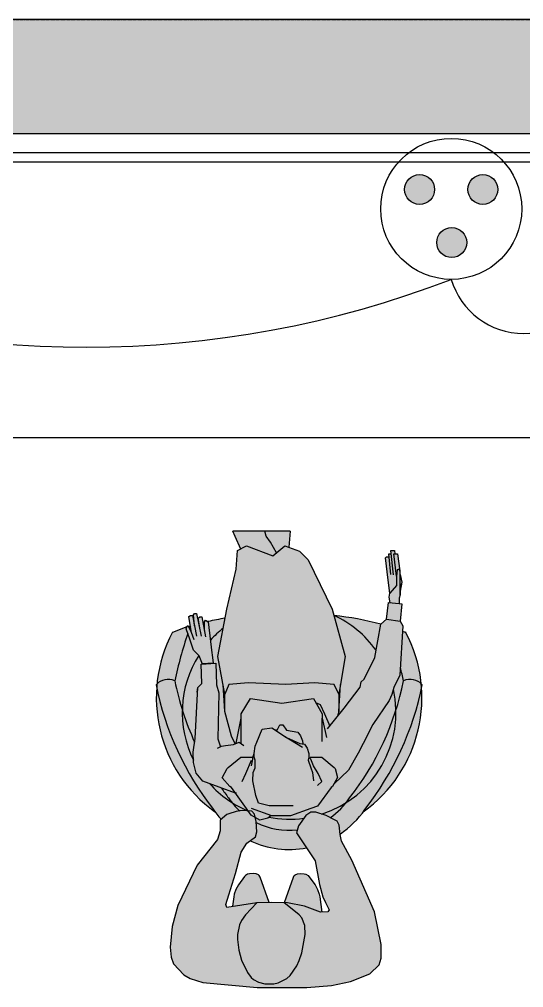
# Model space of a CAD drawing. Header units: millimetres. Extents: x 71819 to 78266, y 23672 to 38445.
# Drawn here: x 74253.6 to 74386.1, y 32981.2 to 33235.9 of the extents above; entities that cross this region are included whole.
import ezdxf

# ---------------------------------------------------------------- set-up
doc = ezdxf.new("R2010")
doc.units = ezdxf.units.MM
doc.linetypes.add('DASHED2', pattern=[0.375, 0.25, -0.125])
for name, color, linetype in [('Plan Archi', 8, 'Continuous'), ('prise', 1, 'Continuous'), ('PRISES DE COURANT', 5, 'Continuous')]:
    doc.layers.add(name, color=color, linetype=linetype)

# ---------------------------------------------------------------- blocks, each defined once
blk = doc.blocks.new('Prise de courant normale')
at = {"layer": 'prise', "linetype": 'Continuous'}
for points in [[(-122.5, 51.1, 1), (-43.6, 51.1, 1)], [(43.6, 51.1, 1), (122.5, 51.1, 1)], [(-38.3, -88.5, 1), (40.6, -88.5, 1)]]:
    blk.add_hatch(color=5, dxfattribs=at).paths.add_polyline_path(points, flags=0)
at = {"layer": 'prise', "color": 1, "linetype": 'Continuous'}
blk.add_circle((0, 0), 185.4, dxfattribs=at)
at = {"layer": 'prise', "color": 5, "linetype": 'Continuous'}
for centre in [(-83.1, 51.1), (83.1, 51.1), (1.2, -88.5)]:
    blk.add_circle(centre, 39.4, dxfattribs=at)

msp = doc.modelspace()

# ---------------------------------------------------------------- hatches: boundary and pattern name
at = {"layer": 'Plan Archi'}
h = msp.add_hatch(color=256, dxfattribs=at)
h.dxf.hatch_style = 1
h.paths.add_polyline_path([(74621.71, 33235.93), (73927.05, 33235.93), (73927.05, 33205.93), (74621.71, 33205.93)])
at = {"layer": 'Plan Archi', "true_color": 0xffffff}
h = msp.add_hatch(color=7, dxfattribs=at)
h.dxf.hatch_style = 1
h.paths.add_polyline_path([(74305.78, 33068.33), (74307.56, 33058.37), (74308.65, 33060.96), (74313.83, 33061.37), (74323.66, 33060.96), (74331.16, 33061.37), (74336.35, 33060.96), (74337.58, 33058.37), (74339.22, 33068.33), (74335.8, 33080.75), (74329.53, 33093.71), (74327.21, 33096.03), (74323.39, 33097.4), (74320.25, 33094.8), (74313.29, 33097.4), (74310.97, 33096.17), (74310.56, 33091.26), (74308.1, 33080.75)])
h.paths.add_polyline_path([(74323.39, 33097.4), (74324.39, 33097.04), (74324.73, 33101.31), (74318.08, 33101.31), (74318.47, 33099.99), (74319.56, 33098.35), (74321.17, 33095.57)])
h.paths.add_polyline_path([(74320.25, 33094.8), (74321.17, 33095.57), (74319.56, 33098.35), (74318.47, 33099.99), (74318.08, 33101.31), (74309.68, 33101.31), (74310.28, 33099.85), (74311.78, 33096.6), (74313.29, 33097.4)])
h.paths.add_polyline_path([(74350.13, 33078.15), (74353.68, 33077.61), (74354.13, 33082.2), (74353.41, 33082.25), (74350.61, 33082.48)])
h.paths.add_polyline_path([(74353.68, 33084.57), (74353.68, 33087.43), (74353.68, 33087.57), (74353.68, 33090.57), (74353.41, 33091.26), (74352.86, 33091.12), (74352.73, 33089.34), (74352.73, 33087.02), (74350.95, 33084.98), (74350.82, 33083.89), (74351.1, 33082.44), (74353.41, 33082.25), (74353.41, 33083.61)])
h = msp.add_hatch(color=7, dxfattribs=at)
h.dxf.hatch_style = 1
h.paths.add_polyline_path([(74350.54, 33088.39), (74350.95, 33084.98), (74352.73, 33087.02), (74352.73, 33089.34), (74352.86, 33091.12), (74353.41, 33091.26), (74353.58, 33090.82), (74353, 33095.35), (74352.59, 33095.35), (74352.32, 33095.35), (74352.18, 33096.17), (74351.77, 33096.17), (74351.22, 33096.17), (74351.31, 33095.35), (74351.22, 33095.35), (74350.68, 33095.35), (74350.76, 33094.53), (74350.13, 33094.53), (74349.86, 33094.26)])
h = msp.add_hatch(color=7, dxfattribs=at)
h.dxf.hatch_style = 1
h.paths.add_polyline_path([(74353.68, 33085.52), (74354.09, 33087.84), (74353.68, 33089.89), (74353.68, 33087.57)])
h = msp.add_hatch(color=7, dxfattribs=at)
h.dxf.hatch_style = 1
h.paths.add_polyline_path([(74289.77, 33061.14, -0.292249), (74294.43, 33061.93, -0.028149), (74297.88, 33074.36), (74297.46, 33075.56), (74297.59, 33076.11), (74293.84, 33074.66, 0.096549)])
h.paths.add_polyline_path([(74304.99, 33027.46, -0.008687), (74304.51, 33028.15, -0.114135), (74289.67, 33060.05, 0.260508)])
h.paths.add_polyline_path([(74347.35, 33069.97), (74348.63, 33076.78, 0.041394), (74336.43, 33079.05, -0.128467)])
h = msp.add_hatch(color=7, dxfattribs=at)
h.dxf.hatch_style = 1
h.paths.add_polyline_path([(74340.41, 33031.11, -0.020541), (74339.49, 33029.84, 0.263343), (74352.59, 33054.22, -0.090174)], flags=17)
h.paths.add_polyline_path([(74337.98, 33060.8), (74337.58, 33053.86), (74337.24, 33052.57), (74338.94, 33054.68), (74343.17, 33060.28), (74343.45, 33061.64), (74344.26, 33062.32), (74346.99, 33068.06), (74347.35, 33069.97, 0.128467), (74336.43, 33079.05, 0.000565), (74336.26, 33079.07), (74339.22, 33068.33)])
h.paths.add_polyline_path([(74307.56, 33058.37), (74307.56, 33053.86), (74307.17, 33060.52), (74305.78, 33068.33), (74307.16, 33075.72, 0.040509), (74303.82, 33072.64), (74303.87, 33072.29), (74304.14, 33069.28), (74304.28, 33068.74), (74304.56, 33066.52), (74301.41, 33066.33), (74301.55, 33061.23), (74300.46, 33060.14), (74299.78, 33046.77), (74299.29, 33043.13), (74299.4, 33040.44), (74300.07, 33037.57), (74301.77, 33035.48), (74310.36, 33032.38), (74312.88, 33028.89), (74313.74, 33027.67), (74314.68, 33027.59), (74315.36, 33026.79), (74315.57, 33025.95), (74316.83, 33025.21), (74318.88, 33025.75), (74319.78, 33026.5), (74319.97, 33026.43), (74324.89, 33026.43), (74330.21, 33028.34), (74331.98, 33028.89), (74335.53, 33033.8), (74335.94, 33034.08), (74336.34, 33034.83), (74340.09, 33038.39), (74342.68, 33042.84), (74343.95, 33045.41), (74346.51, 33050.39), (74350.82, 33056.73), (74351.51, 33058.29), (74352.04, 33060.14), (74353.63, 33063.36), (74354.36, 33076.38), (74353.68, 33077.61), (74350.13, 33078.15), (74348.63, 33076.79), (74346.99, 33068.06), (74344.26, 33062.32), (74343.45, 33061.64), (74343.17, 33060.28), (74338.94, 33054.68), (74337.24, 33052.57), (74337.58, 33053.86), (74337.58, 33058.37), (74336.35, 33060.96), (74331.16, 33061.37), (74323.66, 33060.96), (74313.83, 33061.37), (74308.65, 33060.96)])
h.paths.add_polyline_path([(74323.79, 33047.04), (74322.84, 33047.59), (74319.97, 33049.5)], flags=16)
h.paths.add_polyline_path([(74296.41, 33054.22, 0.03092), (74299.65, 33045.8), (74299.78, 33046.77), (74300.46, 33060.14), (74301.55, 33061.23), (74301.41, 33066.33), (74301.66, 33066.35), (74300.87, 33068.47), (74300.73, 33068.6, 0.136056)])
h.paths.add_polyline_path([(74304.51, 33028.15, 0.035379), (74306.62, 33025.47), (74308.15, 33026.72), (74308.62, 33026.92), (74310.58, 33027.51), (74311.51, 33027.68, -0.038546), (74309.52, 33029.84, -0.068994), (74303.61, 33034.82), (74301.77, 33035.48), (74300.07, 33037.57), (74299.4, 33040.44), (74299.37, 33041.03, -0.122041), (74296.41, 33054.22, -0.027275), (74294.43, 33061.93, 0.292249), (74289.77, 33061.14, 0.007458), (74289.67, 33060.05, 0.114135)])
h.paths.add_polyline_path([(74294.43, 33061.93, 0.027275), (74296.41, 33054.22, -0.136056), (74300.73, 33068.6), (74299.37, 33069.97), (74298.41, 33072.83), (74297.88, 33074.36, 0.028149)])
h.paths.add_polyline_path([(74303.82, 33072.64, -0.040509), (74307.16, 33075.72), (74307.66, 33078.39, 0.015204), (74303.19, 33077.49)])
h.paths.add_polyline_path([(74342.68, 33042.84), (74340.09, 33038.39), (74336.34, 33034.83), (74335.94, 33034.08), (74335.53, 33033.8), (74331.98, 33028.89), (74330.21, 33028.34), (74324.89, 33026.43), (74319.97, 33026.43), (74319.78, 33026.5), (74319.2, 33026.02, 0.082095), (74328.36, 33025.78), (74328.87, 33026.52), (74330.17, 33027.31), (74331.49, 33027.37), (74333.03, 33026.84, 0.063579), (74339.49, 33029.84, 0.020541), (74340.41, 33031.11, 0.090174), (74352.59, 33054.22, 0.049524), (74351.93, 33059.73), (74351.51, 33058.29), (74350.82, 33056.73), (74346.51, 33050.39), (74343.95, 33045.41)], flags=17)
h.paths.add_polyline_path([(74352.59, 33054.22, 0.027275), (74354.57, 33061.93, 0.007853), (74353.75, 33065.44), (74353.63, 33063.36), (74352.04, 33060.14), (74351.93, 33059.73, -0.049524)])
h.paths.add_polyline_path([(74308.59, 33031.11, 0.020541), (74309.52, 33029.84, 0.04204), (74313.7, 33027.67), (74313.74, 33027.67), (74312.88, 33028.89), (74310.36, 33032.38), (74306.64, 33033.72, 0.011168)], flags=17)
h.paths.add_polyline_path([(74309.52, 33029.84, -0.020541), (74308.59, 33031.11, -0.011168), (74306.64, 33033.72), (74303.61, 33034.82, 0.068994)], flags=17)
h.paths.add_polyline_path([(74299.37, 33041.03), (74299.29, 33043.13), (74299.65, 33045.8, -0.03092), (74296.41, 33054.22, 0.122041)], flags=17)
h.paths.add_polyline_path([(74326.68, 33022.71), (74326.95, 33023.73), (74328.36, 33025.78, -0.082095), (74319.2, 33026.02), (74318.88, 33025.75), (74316.83, 33025.21), (74315.57, 33025.95), (74315.83, 33024.88), (74315.85, 33024.66, 0.146984)])
h.paths.add_polyline_path([(74333.03, 33026.84), (74334.2, 33026.44), (74335.26, 33025.9, 0.076097), (74339.49, 33029.84, -0.063579)], flags=16)
h.paths.add_polyline_path([(74315.63, 33020.9), (74314.22, 33019.84, 0.159146), (74329.09, 33017.99), (74326.47, 33021.94), (74326.68, 33022.71, -0.146984), (74315.85, 33024.66), (74316.05, 33022.18)])
h = msp.add_hatch(color=7, dxfattribs=at)
h.dxf.hatch_style = 1
h.paths.add_polyline_path([(74300.87, 33068.47), (74301.66, 33066.35), (74304.56, 33066.52), (74304.28, 33068.74), (74304.14, 33069.28), (74303.87, 33072.29), (74303.19, 33077.47), (74302.51, 33077.88), (74302.23, 33077.47), (74302.23, 33077.26, 0.001369), (74301.83, 33077.16), (74301.55, 33078.7), (74301, 33078.7), (74300.6, 33078.43), (74301.08, 33075.31), (74300.19, 33079.66), (74299.64, 33079.66), (74299.37, 33079.25), (74299.64, 33076.38), (74299.09, 33079.11), (74298.55, 33079.11), (74298.14, 33078.84), (74298.86, 33074.49), (74298.82, 33074.61), (74298, 33076.38), (74297.59, 33076.11), (74297.46, 33075.56), (74298.41, 33072.83), (74299.37, 33069.97)])
h = msp.add_hatch(color=7, dxfattribs=at)
h.dxf.hatch_style = 1
h.paths.add_polyline_path([(74359.33, 33060.05, -0.114492), (74344.43, 33028.06, -0.007769), (74343.99, 33027.45, 0.260671)])
h.paths.add_polyline_path([(74359.33, 33060.05, 0.007458), (74359.24, 33061.14, 0.292249), (74354.57, 33061.93, -0.027275), (74352.59, 33054.22, -0.263343), (74339.49, 33029.84, -0.076097), (74335.26, 33025.9), (74337.1, 33024.96), (74337.68, 33023.89), (74337.88, 33021.59, 0.096222), (74344.43, 33028.06, 0.114492)])
h.paths.add_polyline_path([(74355.13, 33074.72, -0.047369), (74354.29, 33074.99), (74353.75, 33065.44, -0.007853), (74354.57, 33061.93, -0.292249), (74359.24, 33061.14, 0.096987)])
h.paths.add_polyline_path([(74344.26, 33062.32), (74343.45, 33061.64), (74343.17, 33060.28), (74338.94, 33054.68), (74335.18, 33050.02), (74333.76, 33053.18), (74332.66, 33055.64), (74331.53, 33056.14), (74330.89, 33057.27), (74322.57, 33056.05), (74314.38, 33057.27), (74311.92, 33053.18), (74311.92, 33052.09), (74311.92, 33049.63), (74311.92, 33045.39), (74311.38, 33045.81), (74309.87, 33045.13), (74307.78, 33044.93), (74306.74, 33044.72), (74306.46, 33044.59), (74305.78, 33046.63), (74306.05, 33058.78), (74305.37, 33060.82), (74305.24, 33066.55), (74301.41, 33066.33), (74301.55, 33061.23), (74300.46, 33060.14), (74299.78, 33046.77), (74299.29, 33043.13), (74299.4, 33040.44), (74300.07, 33037.57), (74301.77, 33035.48), (74310.36, 33032.38), (74312.88, 33028.89), (74313.74, 33027.67), (74314.68, 33027.59), (74315.36, 33026.79), (74315.57, 33025.95), (74316.83, 33025.21), (74318.88, 33025.75), (74319.78, 33026.5), (74319.97, 33026.43), (74324.89, 33026.43), (74330.21, 33028.34), (74331.98, 33028.89), (74335.53, 33033.8), (74335.94, 33034.08), (74336.34, 33034.83), (74340.09, 33038.39), (74342.68, 33042.84), (74343.95, 33045.41), (74346.51, 33050.39), (74350.82, 33056.73), (74351.51, 33058.29), (74352.04, 33060.14), (74353.63, 33063.36), (74354.36, 33076.38), (74353.68, 33077.61), (74350.13, 33078.15), (74348.63, 33076.79), (74346.99, 33068.06)])
h.paths.add_polyline_path([(74323.79, 33047.04), (74322.84, 33047.59), (74323.57, 33047.14)], flags=16)
h = msp.add_hatch(color=7, dxfattribs=at)
h.dxf.hatch_style = 1
h.paths.add_polyline_path([(74311.51, 33027.68), (74312.13, 33027.79), (74313.7, 33027.67, -0.04204), (74309.52, 33029.84, 0.038546)])
h = msp.add_hatch(color=7, dxfattribs=at)
h.dxf.hatch_style = 1
h.paths.add_polyline_path([(74316.03, 33003.46), (74308.15, 33002.26), (74307.83, 33003.06), (74308.62, 33005.57), (74310.38, 33011.22), (74311.85, 33016.8), (74313.4, 33019.23), (74315.63, 33020.9), (74316.05, 33022.18), (74315.83, 33024.88), (74315.36, 33026.79), (74314.68, 33027.59), (74312.13, 33027.79), (74310.58, 33027.51), (74308.62, 33026.92), (74308.15, 33026.72), (74306.39, 33025.28), (74306.39, 33022.46), (74305.68, 33020.18), (74300.34, 33013.37), (74295.25, 33002.8), (74293.72, 32997.25), (74293.24, 32991.81), (74293.49, 32989.2), (74294.1, 32987.48), (74296.83, 32984.54), (74298.45, 32983.58), (74301.81, 32982.58), (74316.11, 32981.19), (74329.13, 32981.23), (74335.63, 32981.71), (74340.61, 32982.78), (74345.71, 32984.82), (74348.14, 32987.17), (74348.72, 32988.95), (74348.73, 32992.54), (74346.94, 33001.11), (74341.01, 33014.73), (74338.26, 33019.71), (74337.89, 33021.45), (74337.68, 33023.89), (74337.1, 33024.96), (74334.2, 33026.44), (74331.49, 33027.37), (74330.17, 33027.31), (74328.87, 33026.52), (74326.95, 33023.73), (74326.47, 33021.94), (74331.37, 33014.57), (74332.52, 33008.32), (74333.32, 33005.09), (74334.1, 33003.57), (74335.04, 33001.67), (74334.67, 33001.11), (74332.71, 33001.04), (74329.93, 33002.12), (74328.54, 33002.58), (74324.04, 33003.54), (74319.74, 33003.62), (74315.95, 33003.46)])
h = msp.add_hatch(color=7, dxfattribs=at)
h.dxf.hatch_style = 1
h.paths.add_polyline_path([(74328.69, 32995.15), (74328.62, 32997.51), (74327.87, 32999.52), (74327.15, 33000.31), (74323.2, 33003.55), (74319.74, 33003.62), (74316.06, 33003.46), (74315.95, 33003.44), (74313.01, 33000.31), (74311.95, 32998.82), (74311.47, 32997.69), (74310.97, 32995.17), (74310.94, 32993.83), (74311.25, 32991.08), (74312.02, 32988.39), (74313.59, 32985.19), (74314.56, 32983.86), (74315.09, 32983.34), (74316.46, 32982.59), (74318.1, 32982.19), (74320.46, 32982.22), (74321.63, 32982.47), (74323.93, 32983.58), (74324.8, 32984.42), (74326.49, 32986.95), (74327.14, 32988.29), (74327.82, 32990.39)])
h.paths.add_polyline_path([(74328.54, 33002.58), (74329.93, 33002.12), (74332.71, 33001.04), (74333.14, 33001.05), (74332.55, 33005.09), (74332.41, 33005.75), (74331.97, 33007.02), (74331.33, 33008.23), (74329.72, 33010.47), (74329.49, 33010.69), (74328.9, 33011.02), (74328.43, 33011.17), (74327.41, 33011.25), (74326.69, 33011.13), (74326.08, 33010.85), (74325.85, 33010.65), (74325.62, 33010.27), (74323.24, 33003.55), (74324.04, 33003.54)])
h.paths.add_polyline_path([(74315.95, 33003.44), (74315.96, 33003.46), (74315.95, 33003.46), (74319.23, 33003.59), (74316.87, 33010.27), (74316.64, 33010.65), (74316.41, 33010.85), (74315.8, 33011.13), (74315.08, 33011.25), (74314.06, 33011.17), (74313.59, 33011.02), (74313, 33010.69), (74312.77, 33010.47), (74311.16, 33008.23), (74310.52, 33007.02), (74310.08, 33005.75), (74309.94, 33005.09), (74309.56, 33002.47)])

# ---------------------------------------------------------------- linework, layer by layer
at = {"layer": 'Plan Archi', "linetype": 'DASHED2'}
msp.add_line((73897.05, 33235.93), (74888.71, 33235.93), dxfattribs=at)
at = {"layer": 'Plan Archi'}
for p, q in [((74621.71, 33235.93), (73927.05, 33235.93)), ((73927.05, 33205.93), (74621.71, 33205.93)), ((73927.05, 33205.93), (74612.63, 33205.93)), ((73947.05, 33205.93), (74592.63, 33205.93)), ((73932.05, 33200.93), (74607.63, 33200.93)), ((73947.05, 33200.93), (74592.63, 33200.93)), ((73932.05, 33198.43), (74607.63, 33198.43)), ((73927.05, 33125.93), (74612.63, 33125.93)), ((74324.73, 33101.31, 0), (74309.68, 33101.31, 0)), ((74310.28, 33099.85, 0), (74309.68, 33101.31, 0)), ((74318.47, 33099.99, 0), (74318.08, 33101.31, 0)), ((74324.73, 33101.31, 0), (74324.39, 33097.04, 0)), ((74311.79, 33096.58, 0), (74310.28, 33099.85, 0)), ((74319.56, 33098.35, 0), (74318.47, 33099.99, 0)), ((74321.17, 33095.57, 0), (74319.56, 33098.35, 0)), ((74310.56, 33091.26, 0), (74310.97, 33096.17, 0)), ((74310.97, 33096.17, 0), (74313.29, 33097.4, 0)), ((74313.29, 33097.4, 0), (74320.25, 33094.8, 0)), ((74320.25, 33094.8, 0), (74323.39, 33097.4, 0)), ((74323.39, 33097.4, 0), (74327.21, 33096.03, 0)), ((74327.21, 33096.03, 0), (74329.53, 33093.71, 0)), ((74351.22, 33089.89, 0), (74350.68, 33095.35, 0)), ((74350.68, 33095.35, 0), (74351.22, 33095.35, 0)), ((74351.91, 33089.75, 0), (74351.22, 33096.17, 0)), ((74351.22, 33096.17, 0), (74351.77, 33096.17, 0)), ((74351.22, 33095.35, 0), (74351.36, 33095.35, 0)), ((74351.77, 33096.17, 0), (74352.18, 33096.17, 0)), ((74352.73, 33089.48, 0), (74352.04, 33095.35, 0)), ((74352.04, 33095.35, 0), (74352.59, 33095.35, 0)), ((74352.18, 33096.17, 0), (74352.32, 33095.35, 0)), ((74352.59, 33095.35, 0), (74353, 33095.35, 0)), ((74353, 33095.35, 0), (74353.58, 33090.82, 0)), ((74329.53, 33093.71, 0), (74335.8, 33080.75, 0)), ((74349.86, 33094.26, 0), (74350.13, 33094.53, 0)), ((74350.54, 33088.39, 0), (74349.86, 33094.26, 0)), ((74350.13, 33094.53, 0), (74350.76, 33094.53, 0)), ((74308.1, 33080.75, 0), (74310.56, 33091.26, 0)), ((74352.86, 33091.12, 0), (74352.73, 33089.34, 0)), ((74353.41, 33091.26, 0), (74352.86, 33091.12, 0)), ((74353.68, 33090.57, 0), (74353.41, 33091.26, 0)), ((74353.68, 33087.57, 0), (74353.68, 33090.57, 0)), ((74350.95, 33084.98, 0), (74350.54, 33088.39, 0)), ((74352.73, 33089.48, 0), (74352.73, 33089.48, 0)), ((74352.73, 33089.34, 0), (74352.73, 33087.02, 0)), ((74353.68, 33089.89, 0), (74354.09, 33087.84, 0)), ((74354.09, 33087.84, 0), (74353.68, 33085.52, 0)), ((74352.73, 33087.02, 0), (74350.95, 33084.98, 0)), ((74353.68, 33084.57, 0), (74353.68, 33087.57, 0)), ((74353.68, 33087.43, 0), (74353.68, 33084.57, 0)), ((74350.82, 33083.89, 0), (74350.95, 33084.98, 0)), ((74351.1, 33082.44, 0), (74350.82, 33083.89, 0)), ((74353.68, 33084.57, 0), (74353.41, 33083.61, 0)), ((74353.41, 33083.61, 0), (74353.41, 33082.25, 0)), ((74305.78, 33068.33, 0), (74308.1, 33080.75, 0)), ((74335.8, 33080.75, 0), (74339.22, 33068.33, 0)), ((74350.13, 33078.15, 0), (74350.61, 33082.48, 0)), ((74350.61, 33082.48, 0), (74353.41, 33082.25, 0)), ((74353.41, 33082.25, 0), (74354.13, 33082.2, 0)), ((74354.13, 33082.2, 0), (74353.68, 33077.61, 0)), ((74298.14, 33078.84, 0), (74298.55, 33079.11, 0)), ((74298.86, 33074.49, 0), (74298.14, 33078.84, 0)), ((74298.55, 33079.11, 0), (74299.09, 33079.11, 0)), ((74299.09, 33079.11, 0), (74300.19, 33073.65, 0)), ((74299.37, 33079.25, 0), (74299.64, 33079.66, 0)), ((74299.64, 33076.38, 0), (74299.37, 33079.25, 0)), ((74299.64, 33079.66, 0), (74300.19, 33079.66, 0)), ((74300.19, 33079.66, 0), (74301.41, 33073.65, 0)), ((74300.6, 33078.43, 0), (74301, 33078.7, 0)), ((74301.08, 33075.31, 0), (74300.6, 33078.43, 0)), ((74301, 33078.7, 0), (74301.55, 33078.7, 0)), ((74301.55, 33078.7, 0), (74302.51, 33073.51, 0)), ((74302.23, 33077.47, 0), (74302.51, 33077.88, 0)), ((74302.51, 33077.88, 0), (74303.19, 33077.47, 0)), ((74348.63, 33076.79, 0), (74350.13, 33078.15, 0)), ((74350.13, 33078.15, 0), (74353.68, 33077.61, 0)), ((74353.68, 33077.61, 0), (74354.36, 33076.38, 0)), ((74297.59, 33076.11, 0), (74293.84, 33074.66, 0)), ((74297.46, 33075.56, 0), (74297.59, 33076.11, 0)), ((74298.41, 33072.83, 0), (74297.46, 33075.56, 0)), ((74298, 33076.38, 0), (74297.59, 33076.11, 0)), ((74298.82, 33074.61, 0), (74298, 33076.38, 0)), ((74302.23, 33075.15, 0), (74302.23, 33077.47, 0)), ((74303.19, 33077.47, 0), (74303.87, 33072.29, 0)), ((74346.99, 33068.06, 0), (74348.63, 33076.79, 0)), ((74354.36, 33076.38, 0), (74353.63, 33063.36, 0)), ((74299.37, 33069.97, 0), (74298.41, 33072.83, 0)), ((74299.5, 33072.7, 0), (74298.82, 33074.61, 0)), ((74300.87, 33068.47, 0), (74299.37, 33069.97, 0)), ((74303.87, 33072.29, 0), (74304.14, 33069.28, 0)), ((74301.69, 33066.28, 0), (74300.87, 33068.47, 0)), ((74304.14, 33069.28, 0), (74304.28, 33068.74, 0)), ((74304.28, 33068.74, 0), (74304.56, 33066.52, 0)), ((74307.56, 33058.37, 0), (74305.78, 33068.33, 0)), ((74339.22, 33068.33, 0), (74337.58, 33058.37, 0)), ((74344.26, 33062.32, 0), (74346.99, 33068.06, 0)), ((74301.41, 33066.33, 0), (74305.24, 33066.55, 0)), ((74301.55, 33061.23, 0), (74301.41, 33066.33, 0)), ((74304.56, 33066.52, 0), (74301.66, 33066.35, 0)), ((74305.24, 33066.55, 0), (74305.37, 33060.82, 0)), ((74343.45, 33061.64, 0), (74344.26, 33062.32, 0)), ((74353.63, 33063.36, 0), (74352.04, 33060.14, 0)), ((74299.78, 33046.77, 0), (74300.46, 33060.14, 0)), ((74300.32, 33058.91, 0), (74300.46, 33060.14, 0)), ((74300.46, 33060.14, 0), (74301.55, 33061.23, 0)), ((74305.37, 33060.82, 0), (74306.05, 33058.78, 0)), ((74307.56, 33053.86, 0), (74307.15, 33060.96, 0)), ((74308.65, 33060.96, 0), (74307.56, 33058.37, 0)), ((74313.83, 33061.37, 0), (74308.65, 33060.96, 0)), ((74323.66, 33060.96, 0), (74313.83, 33061.37, 0)), ((74331.16, 33061.37, 0), (74323.66, 33060.96, 0)), ((74336.35, 33060.96, 0), (74331.16, 33061.37, 0)), ((74337.58, 33058.37, 0), (74336.35, 33060.96, 0)), ((74337.58, 33053.86, 0), (74337.99, 33060.96, 0)), ((74338.94, 33054.68, 0), (74343.17, 33060.28, 0)), ((74343.17, 33060.28, 0), (74343.45, 33061.64, 0)), ((74352.04, 33060.14, 0), (74351.51, 33058.29, 0)), ((74306.05, 33058.78, 0), (74305.78, 33046.63, 0)), ((74307.56, 33053.86, 0), (74307.56, 33058.37, 0)), ((74311.92, 33053.18, 0), (74314.38, 33057.27, 0)), ((74314.38, 33057.27, 0), (74322.57, 33056.05, 0)), ((74322.57, 33056.05, 0), (74330.89, 33057.27, 0)), ((74330.89, 33057.27, 0), (74333.21, 33053.18, 0)), ((74337.58, 33058.37, 0), (74337.58, 33053.86, 0)), ((74351.51, 33058.29, 0), (74350.82, 33056.73, 0)), ((74331.44, 33056.18, 0), (74332.66, 33055.64, 0)), ((74332.66, 33055.64, 0), (74333.76, 33053.18, 0)), ((74334.57, 33049.26, 0), (74338.94, 33054.68, 0)), ((74350.82, 33056.73, 0), (74346.51, 33050.39, 0)), ((74309.33, 33047.31, 0), (74307.56, 33053.86, 0)), ((74310.56, 33045.54, 0), (74311.92, 33052.09, 0)), ((74311.92, 33052.09, 0), (74311.92, 33053.18, 0)), ((74311.92, 33049.63, 0), (74311.92, 33052.09, 0)), ((74333.21, 33053.18, 0), (74333.21, 33052.09, 0)), ((74333.21, 33049.63, 0), (74333.21, 33052.09, 0)), ((74333.21, 33052.09, 0), (74334.3, 33047.04, 0)), ((74333.76, 33053.18, 0), (74335.18, 33050.02, 0)), ((74337.58, 33053.86, 0), (74337.24, 33052.57, 0)), ((74311.92, 33045.4, 0), (74311.92, 33049.63, 0)), ((74317.38, 33049.22, 0), (74319.97, 33049.5, 0)), ((74319.97, 33049.5, 0), (74323.79, 33047.04, 0)), ((74319.97, 33049.5, 0), (74322.84, 33047.59, 0)), ((74321.34, 33048.95, 0), (74322.02, 33050.31, 0)), ((74322.02, 33050.31, 0), (74322.84, 33050.31, 0)), ((74322.84, 33050.31, 0), (74323.79, 33048.95, 0)), ((74333.21, 33045.95, 0), (74333.21, 33049.63, 0)), ((74346.51, 33050.39, 0), (74343.95, 33045.41, 0)), ((74310.34, 33045.34, 0), (74309.33, 33047.31, 0)), ((74316.02, 33045.81, 0), (74317.38, 33049.22, 0)), ((74321.34, 33048.95, 0), (74320.93, 33048.95, 0)), ((74320.93, 33048.95, 0), (74320.93, 33048.95, 0)), ((74320.93, 33048.95, 0), (74321.34, 33048.95, 0)), ((74322.84, 33047.59, 0), (74323.79, 33047.04, 0)), ((74322.84, 33047.59, 0), (74328.03, 33044.45, 0)), ((74323.79, 33048.95, 0), (74326.8, 33048.4, 0)), ((74323.79, 33047.04, 0), (74327.34, 33045.4, 0)), ((74326.8, 33048.4, 0), (74327.48, 33047.45, 0)), ((74327.48, 33047.45, 0), (74328.03, 33046.08, 0)), ((74299.29, 33043.13, 0), (74299.78, 33046.77, 0)), ((74305.65, 33044.19, 0), (74306.74, 33044.72, 0)), ((74305.78, 33046.63, 0), (74306.46, 33044.58, 0)), ((74306.74, 33044.72, 0), (74307.78, 33044.93, 0)), ((74307.78, 33044.93, 0), (74309.87, 33045.13, 0)), ((74309.87, 33045.13, 0), (74311.38, 33045.81, 0)), ((74311.38, 33045.81, 0), (74312.6, 33044.86, 0)), ((74315.33, 33042.81, 0), (74315.61, 33044.72, 0)), ((74315.61, 33044.72, 0), (74316.02, 33045.81, 0)), ((74327.34, 33045.4, 0), (74328.57, 33045.27, 0)), ((74328.03, 33046.08, 0), (74328.12, 33045.32, 0)), ((74328.57, 33045.27, 0), (74329.25, 33044.17, 0)), ((74343.95, 33045.41, 0), (74342.68, 33042.84, 0)), ((74299.4, 33040.44, 0), (74299.29, 33043.13, 0)), ((74308.51, 33039.12, 0), (74311.79, 33041.85, 0)), ((74311.79, 33041.85, 0), (74314.92, 33041.85, 0)), ((74314.92, 33041.72, 0), (74315.33, 33042.81, 0)), ((74315.33, 33041.85, 0), (74315.33, 33042.81, 0)), ((74315.61, 33041.04, 0), (74315.33, 33041.85, 0)), ((74329.25, 33044.17, 0), (74329.66, 33042.81, 0)), ((74329.66, 33041.85, 0), (74329.53, 33041.04, 0)), ((74329.66, 33042.81, 0), (74329.66, 33041.85, 0)), ((74330.21, 33041.31, 0), (74329.66, 33041.85, 0)), ((74330.07, 33041.85, 0), (74333.07, 33041.85, 0)), ((74333.07, 33041.85, 0), (74336.35, 33039.12, 0)), ((74342.68, 33042.84, 0), (74340.09, 33038.39, 0)), ((74300.07, 33037.57, 0), (74299.4, 33040.44, 0)), ((74313.15, 33037.49, 0), (74314.65, 33041.04, 0)), ((74314.65, 33039.53, 0), (74314.92, 33041.31, 0)), ((74314.92, 33041.31, 0), (74314.92, 33041.72, 0)), ((74315.61, 33038.99, 0), (74315.61, 33041.04, 0)), ((74329.53, 33041.04, 0), (74330.21, 33038.99, 0)), ((74330.89, 33039.53, 0), (74330.21, 33041.31, 0)), ((74332.12, 33037.49, 0), (74330.89, 33039.53, 0)), ((74301.77, 33035.48, 0), (74300.07, 33037.57, 0)), ((74306.87, 33036.4, 0), (74308.24, 33038.85, 0)), ((74308.24, 33038.85, 0), (74308.51, 33039.12, 0)), ((74312.19, 33035.44, 0), (74313.15, 33037.49, 0)), ((74314.92, 33035.58, 0), (74315.06, 33037.76, 0)), ((74315.06, 33037.76, 0), (74315.61, 33038.99, 0)), ((74330.21, 33038.99, 0), (74330.62, 33037.76, 0)), ((74330.62, 33037.76, 0), (74330.89, 33035.58, 0)), ((74333.07, 33035.44, 0), (74332.12, 33037.49, 0)), ((74340.09, 33038.39, 0), (74336.34, 33034.83, 0)), ((74336.35, 33039.12, 0), (74336.62, 33038.85, 0)), ((74336.62, 33038.85, 0), (74337.23, 33036.51, 0)), ((74310.36, 33032.38, 0), (74301.77, 33035.48, 0)), ((74308.92, 33034.08, 0), (74306.87, 33036.4, 0)), ((74315.74, 33031.76, 0), (74314.92, 33035.58, 0)), ((74331.98, 33034.35, 0), (74333.07, 33035.44, 0)), ((74337.23, 33036.51, 0), (74335.94, 33034.08, 0)), ((74309.33, 33033.8, 0), (74308.92, 33034.08, 0)), ((74312.88, 33028.89, 0), (74309.33, 33033.8, 0)), ((74310.63, 33032.38, 0), (74310.36, 33032.38, 0)), ((74316.43, 33029.71, 0), (74315.74, 33031.76, 0)), ((74335.53, 33033.8, 0), (74331.98, 33028.89, 0)), ((74335.94, 33034.08, 0), (74335.53, 33033.8, 0)), ((74319.29, 33029.03, 0), (74316.43, 33029.71, 0)), ((74308.15, 33026.72, -78.14), (74306.39, 33025.28, -78.14)), ((74308.62, 33026.92, -78.14), (74308.15, 33026.72, -78.14)), ((74310.58, 33027.51, -78.14), (74308.62, 33026.92, -78.14)), ((74312.13, 33027.79, -78.14), (74310.58, 33027.51, -78.14)), ((74314.68, 33027.59, -78.14), (74312.13, 33027.79, -78.14)), ((74314.51, 33026.57, 0), (74312.88, 33028.89, 0)), ((74316.83, 33025.21, 0), (74314.51, 33026.57, 0)), ((74319.97, 33026.43, 0), (74314.65, 33028.34, 0)), ((74315.36, 33026.79, -78.14), (74314.68, 33027.59, -78.14)), ((74315.83, 33024.88, -78.14), (74315.36, 33026.79, -78.14)), ((74325.57, 33029.03, 0), (74319.29, 33029.03, 0)), ((74330.21, 33028.34, 0), (74324.89, 33026.43, 0)), ((74330.17, 33027.31, -78.14), (74328.87, 33026.52, -78.14)), ((74331.49, 33027.37, -78.14), (74330.17, 33027.31, -78.14)), ((74331.98, 33028.89, 0), (74330.21, 33028.34, 0)), ((74334.2, 33026.44, -78.14), (74331.49, 33027.37, -78.14)), ((74306.39, 33025.28, -78.14), (74306.39, 33022.46, -78.14)), ((74316.05, 33022.18, -78.14), (74315.83, 33024.88, -78.14)), ((74318.88, 33025.75, 0), (74316.83, 33025.21, 0)), ((74319.7, 33026.43, 0), (74318.88, 33025.75, 0)), ((74324.89, 33026.43, 0), (74319.97, 33026.43, 0)), ((74328.87, 33026.52, -78.14), (74326.95, 33023.73, -78.14)), ((74337.1, 33024.96, -78.14), (74334.2, 33026.44, -78.14)), ((74337.68, 33023.89, -78.14), (74337.1, 33024.96, -78.14)), ((74306.39, 33022.46, -78.14), (74305.68, 33020.18, -78.14)), ((74315.63, 33020.9, -78.14), (74316.05, 33022.18, -78.14)), ((74326.95, 33023.73, -78.14), (74326.47, 33021.94, -78.14)), ((74326.47, 33021.94, -78.14), (74331.37, 33014.57, -78.14)), ((74337.89, 33021.45, -78.14), (74337.68, 33023.89, -78.14)), ((74305.68, 33020.18, -78.14), (74300.34, 33013.37, -78.14)), ((74311.85, 33016.8, -78.14), (74313.4, 33019.23, -78.14)), ((74313.4, 33019.23, -78.14), (74315.63, 33020.9, -78.14)), ((74338.26, 33019.71, -78.14), (74337.89, 33021.45, -78.14)), ((74341.01, 33014.73, -78.14), (74338.26, 33019.71, -78.14)), ((74310.38, 33011.22, -78.14), (74311.85, 33016.8, -78.14)), ((74331.37, 33014.57, -78.14), (74332.52, 33008.32, -78.14)), ((74346.94, 33001.11, -78.14), (74341.01, 33014.73, -78.14)), ((74300.34, 33013.37, -78.14), (74295.25, 33002.8, -78.14)), ((74308.62, 33005.57, -78.14), (74310.38, 33011.22, -78.14)), ((74312.77, 33010.47, -78.14), (74311.16, 33008.23, -78.14)), ((74313, 33010.69, -78.14), (74312.77, 33010.47, -78.14)), ((74313.59, 33011.02, -78.14), (74313, 33010.69, -78.14)), ((74314.06, 33011.17, -78.14), (74313.59, 33011.02, -78.14)), ((74315.08, 33011.25, -78.14), (74314.06, 33011.17, -78.14)), ((74315.8, 33011.13, -78.14), (74315.08, 33011.25, -78.14)), ((74316.41, 33010.85, -78.14), (74315.8, 33011.13, -78.14)), ((74316.64, 33010.65, -78.14), (74316.41, 33010.85, -78.14)), ((74316.87, 33010.27, -78.14), (74316.64, 33010.65, -78.14)), ((74319.22, 33003.62, -78.14), (74316.87, 33010.27, -78.14)), ((74323.27, 33003.62, -78.14), (74325.62, 33010.27, -78.14)), ((74325.62, 33010.27, -78.14), (74325.85, 33010.65, -78.14)), ((74325.85, 33010.65, -78.14), (74326.08, 33010.85, -78.14)), ((74326.08, 33010.85, -78.14), (74326.69, 33011.13, -78.14)), ((74326.69, 33011.13, -78.14), (74327.41, 33011.25, -78.14)), ((74327.41, 33011.25, -78.14), (74328.43, 33011.17, -78.14)), ((74328.43, 33011.17, -78.14), (74328.9, 33011.02, -78.14)), ((74328.9, 33011.02, -78.14), (74329.49, 33010.69, -78.14)), ((74329.49, 33010.69, -78.14), (74329.72, 33010.47, -78.14)), ((74329.72, 33010.47, -78.14), (74331.33, 33008.23, -78.14)), ((74310.52, 33007.02, -78.14), (74310.08, 33005.75, -78.14)), ((74311.16, 33008.23, -78.14), (74310.52, 33007.02, -78.14)), ((74331.33, 33008.23, -78.14), (74331.97, 33007.02, -78.14)), ((74331.97, 33007.02, -78.14), (74332.41, 33005.75, -78.14)), ((74332.52, 33008.32, -78.14), (74333.32, 33005.09, -78.14)), ((74307.83, 33003.06, -78.14), (74308.62, 33005.57, -78.14)), ((74309.94, 33005.09, -78.14), (74309.59, 33002.66, -78.14)), ((74310.08, 33005.75, -78.14), (74309.94, 33005.09, -78.14)), ((74332.41, 33005.75, -78.14), (74332.55, 33005.09, -78.14)), ((74332.55, 33005.09, -78.14), (74333.14, 33001.05, -78.14)), ((74333.32, 33005.09, -78.14), (74334.1, 33003.57, -78.14)), ((74295.25, 33002.8, -78.14), (74293.72, 32997.25, -78.14)), ((74308.15, 33002.26, -78.14), (74307.83, 33003.06, -78.14)), ((74316.03, 33003.46, -78.14), (74308.15, 33002.26, -78.14)), ((74316.03, 33003.54, -78.14), (74313.01, 33000.31, -78.14)), ((74319.74, 33003.62, -78.14), (74315.95, 33003.46, -78.14)), ((74315.95, 33003.46, -78.14), (74316.03, 33003.46, -78.14)), ((74324.04, 33003.54, -78.14), (74319.74, 33003.62, -78.14)), ((74327.15, 33000.31, -78.14), (74323.12, 33003.62, -78.14)), ((74328.54, 33002.58, -78.14), (74324.04, 33003.54, -78.14)), ((74329.93, 33002.12, -78.14), (74328.54, 33002.58, -78.14)), ((74332.71, 33001.04, -78.14), (74329.93, 33002.12, -78.14)), ((74334.67, 33001.11, -78.14), (74332.71, 33001.04, -78.14)), ((74334.1, 33003.57, -78.14), (74335.04, 33001.67, -78.14)), ((74335.04, 33001.67, -78.14), (74334.67, 33001.11, -78.14)), ((74348.73, 32992.54, -78.14), (74346.94, 33001.11, -78.14)), ((74311.95, 32998.82, -78.14), (74311.47, 32997.69, -78.14)), ((74313.01, 33000.31, -78.14), (74311.95, 32998.82, -78.14)), ((74327.87, 32999.52, -78.14), (74327.15, 33000.31, -78.14)), ((74328.62, 32997.51, -78.14), (74327.87, 32999.52, -78.14)), ((74293.72, 32997.25, -78.14), (74293.24, 32991.81, -78.14)), ((74311.47, 32997.69, -78.14), (74310.97, 32995.17, -78.14)), ((74328.69, 32995.15, -78.14), (74328.62, 32997.51, -78.14)), ((74310.97, 32995.17, -78.14), (74310.94, 32993.83, -78.14)), ((74310.94, 32993.83, -78.14), (74311.25, 32991.08, -78.14)), ((74327.82, 32990.39, -78.14), (74328.69, 32995.15, -78.14)), ((74293.24, 32991.81, -78.14), (74293.49, 32989.2, -78.14)), ((74311.25, 32991.08, -78.14), (74312.02, 32988.39, -78.14)), ((74348.72, 32988.95, -78.14), (74348.73, 32992.54, -78.14)), ((74293.49, 32989.2, -78.14), (74294.1, 32987.48, -78.14)), ((74312.02, 32988.39, -78.14), (74313.59, 32985.19, -78.14)), ((74327.14, 32988.29, -78.14), (74327.82, 32990.39, -78.14)), ((74348.14, 32987.17, -78.14), (74348.72, 32988.95, -78.14)), ((74294.1, 32987.48, -78.14), (74296.83, 32984.54, -78.14)), ((74324.8, 32984.42, -78.14), (74326.49, 32986.95, -78.14)), ((74326.49, 32986.95, -78.14), (74327.14, 32988.29, -78.14)), ((74345.71, 32984.82, -78.14), (74348.14, 32987.17, -78.14)), ((74296.83, 32984.54, -78.14), (74298.45, 32983.58, -78.14)), ((74298.45, 32983.58, -78.14), (74301.81, 32982.58, -78.14)), ((74313.59, 32985.19, -78.14), (74314.56, 32983.86, -78.14)), ((74314.56, 32983.86, -78.14), (74315.09, 32983.34, -78.14)), ((74315.09, 32983.34, -78.14), (74316.46, 32982.59, -78.14)), ((74321.63, 32982.47, -78.14), (74323.93, 32983.58, -78.14)), ((74323.93, 32983.58, -78.14), (74324.8, 32984.42, -78.14)), ((74340.61, 32982.78, -78.14), (74345.71, 32984.82, -78.14)), ((74301.81, 32982.58, -78.14), (74316.11, 32981.19, -78.14)), ((74316.11, 32981.19, -78.14), (74329.13, 32981.23, -78.14)), ((74316.46, 32982.59, -78.14), (74318.1, 32982.19, -78.14)), ((74318.1, 32982.19, -78.14), (74320.46, 32982.22, -78.14)), ((74320.46, 32982.22, -78.14), (74321.63, 32982.47, -78.14)), ((74329.13, 32981.23, -78.14), (74335.63, 32981.71, -78.14)), ((74335.63, 32981.71, -78.14), (74340.61, 32982.78, -78.14))]:
    msp.add_line(p, q, dxfattribs=at)
at = {"layer": 'Plan Archi', "extrusion": (0.092199, 0.995741, 0)}
msp.add_line((74289.5, 33060.88, 0.02), (74289.74, 33060.86, 0.07), dxfattribs=at)
at = {"layer": 'Plan Archi'}
for centre, radius, start, end in [((74320.19, 33004.38, 0.02), 75.06, 99.6082, 103.1074), ((74324.5, 33053.61, 0), 28.1, 35.5913, 65.2963), ((74328.82, 33004.38, 0.02), 75.06, 74.6932, 84.304), ((74320.19, 33004.38, 0.02), 75.06, 106.7407, 107.0976), ((74406.44, 33037.58, 0.02), 114.63, 160.2871, 160.5932), ((74320.19, 33004.38, 0.02), 75.06, 103.8404, 104.1542), ((74324.5, 33053.61, 0), 28.1, 128.1005, 137.3795), ((74356.12, 33079.33, 0.02), 4.71, 247.1338, 257.9818), ((74326.48, 33057.46, 0), 36.9, 152.2084, 234.3826), ((74406.44, 33037.58, 0.02), 114.63, 161.2862, 167.7358), ((74322.52, 33057.46, 0.07), 36.9, 305.5824, 27.8909), ((74324.5, 33053.61, 0), 28.1, 147.7641, 206.5878), ((74242.56, 33037.58, 0.02), 114.63, 12.2642, 14.064), ((74292.72, 33057.89, 0.02), 4.39, 67.0168, 137.0393), ((74356.29, 33057.89, 0.02), 4.39, 42.9607, 112.9832), ((74366.05, 33076.17, 0.02), 78.06, 191.2959, 218.0475), ((74366.05, 33076.17, 0.02), 73.02, 191.2453, 204.5788), ((74324.5, 33053.61, 0), 28.1, 287.6788, 12.5851), ((74282.95, 33076.17, 0.02), 73.02, 321.8948, 348.7547), ((74282.95, 33076.17, 0.02), 78.06, 321.9525, 348.7041), ((74324.5, 33053.61, 0), 28.1, 221.9822, 247.5117), ((74366.05, 33076.17, 0), 73.02, 215.5458, 218.1052), ((74324.5, 33041.69, 0), 19.11, 213.6344, 227.1711), ((74324.5, 33041.69, 0.02), 19.11, 304.2519, 326.3656), ((74324.5, 33041.69, 0), 24.14, 213.921, 222.2149), ((74324.5, 33041.69, 0.02), 24.14, 303.6564, 325.6411), ((74324.5, 33041.69, 0), 19.11, 243.0859, 276.5325), ((74324.5, 33053.61, 0), 28.1, 259.1255, 277.8981), ((74324.5, 33041.69, 0), 24.14, 244.8088, 280.9791)]:
    msp.add_arc(centre, radius, start, end, dxfattribs=at)
at = {"layer": 'PRISES DE COURANT', "color": 6}
for centre, radius, start, end in [((74271.23, 33416.17), 266.49, 248.9105, 291.0895), ((74386.15, 33173.11), 19.83, 196.3657, 343.6343)]:
    msp.add_arc(centre, radius, start, end, dxfattribs=at)

# ---------------------------------------------------------------- block references
at = {"layer": 'PRISES DE COURANT', "xscale": 0.1, "yscale": 0.1, "zscale": 0.1}
msp.add_blockref('Prise de courant normale', (74367.12, 33186.06), dxfattribs=at)

doc.saveas('drawing.dxf')
